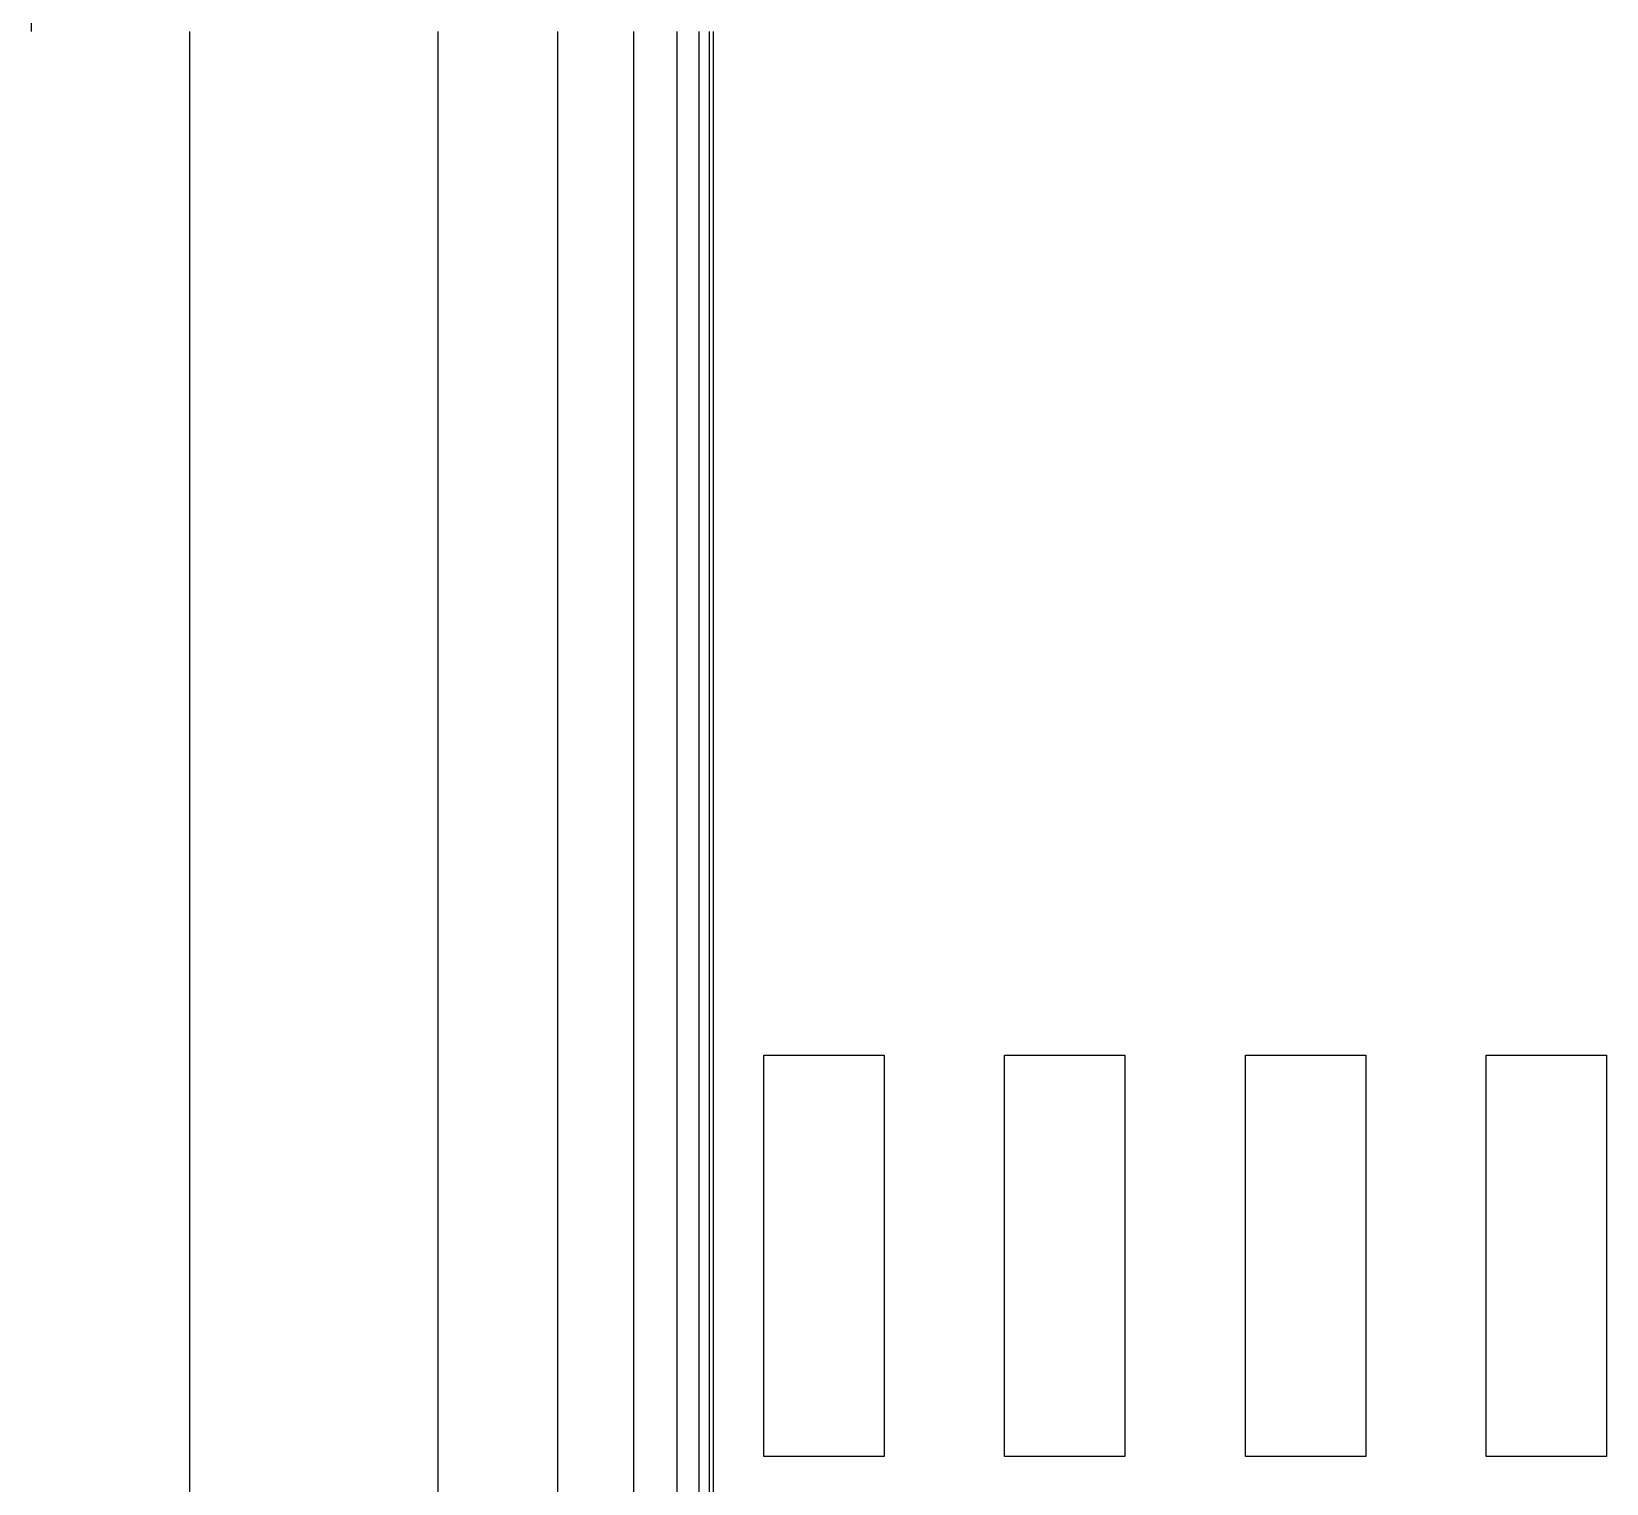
# Model space of a CAD drawing. Header units: metres. Extents: x -28 to 260, y 30 to 125.
# Drawn here: x 213.048 to 216.973, y 91.055 to 94.673 of the extents above; entities that cross this region are included whole.
import ezdxf

# ---------------------------------------------------------------- set-up
doc = ezdxf.new("R2010")
doc.units = ezdxf.units.M
doc.header["$LTSCALE"] = 0.01
doc.header["$MEASUREMENT"] = 0
doc.layers.add('0.10', color=2, linetype='Continuous')
doc.layers.add('0.45', color=4, linetype='Continuous')

msp = doc.modelspace()

# ---------------------------------------------------------------- linework, layer by layer
for points in [[(215.1735, 91.1225), (214.8735, 91.1225), (214.8735, 92.1225), (215.1735, 92.1225)], [(215.7735, 91.1225), (215.4735, 91.1225), (215.4735, 92.1225), (215.7735, 92.1225)], [(216.3735, 91.1225), (216.0735, 91.1225), (216.0735, 92.1225), (216.3735, 92.1225)], [(216.9735, 91.1225), (216.6735, 91.1225), (216.6735, 92.1225), (216.9735, 92.1225)]]:
    msp.add_lwpolyline(points, close=True)
at = {"layer": '0.10'}
for p, q in [((213.0485, 94.6727), (213.0485, 96.5327)), ((213.4432, 88.3227), (213.4432, 94.6727)), ((214.0617, 88.3227), (214.0617, 94.6727)), ((214.3598, 88.3227), (214.3598, 94.6727)), ((214.5495, 88.3227), (214.5495, 94.6727)), ((214.6579, 88.3227), (214.6579, 94.6727)), ((214.712, 88.3227), (214.712, 94.6727)), ((214.7381, 88.3227), (214.7381, 94.6727)), ((214.7482, 88.3227), (214.7482, 94.6727))]:
    msp.add_line(p, q, dxfattribs=at)
at = {"layer": '0.45'}
msp.add_line((214.7482, 88.3227), (214.7482, 94.6727), dxfattribs=at)

doc.saveas('drawing.dxf')
